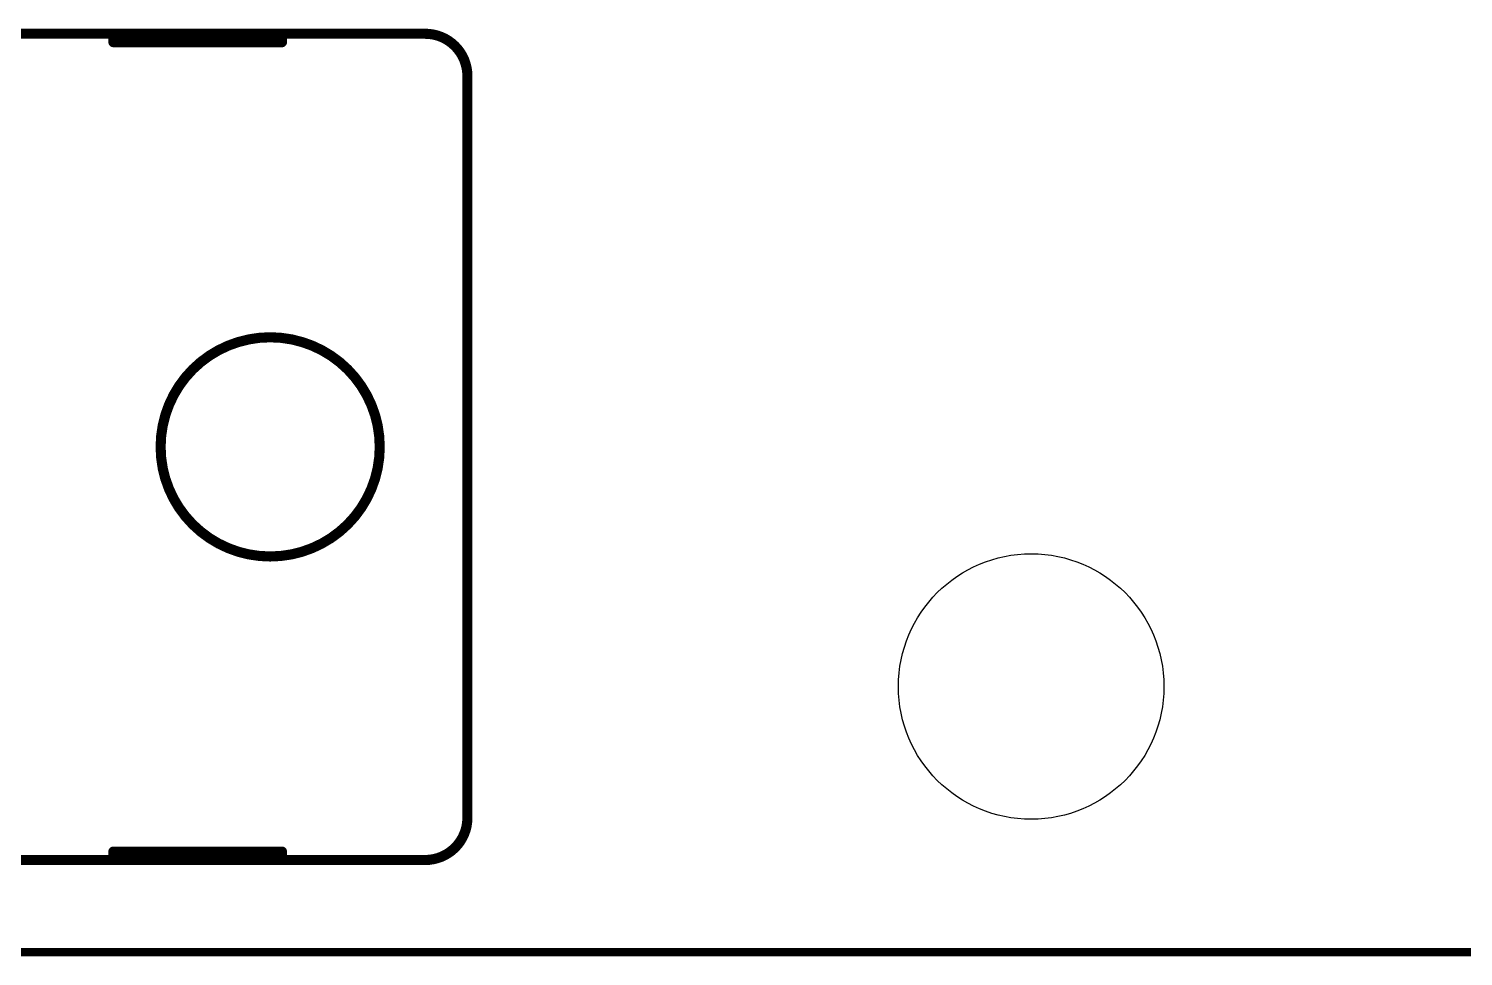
# Model space of a CAD drawing. Extents: x 0 to 158, y 0 to 111.
# Drawn here: x 88.89 to 110.51, y -0.06 to 13.91 of the extents above; entities that cross this region are included whole.
import ezdxf

# ---------------------------------------------------------------- set-up
doc = ezdxf.new("R2010")
doc.units = 0
doc.layers.add('20', color=53, linetype='CONTINUOUS')
doc.layers.add('21', color=53, linetype='CONTINUOUS')

msp = doc.modelspace()

# ---------------------------------------------------------------- linework, layer by layer
at = {"layer": '20', "const_width": 0.127}
msp.add_lwpolyline([(154, 0), (4, 0)], dxfattribs=at)
at = {"layer": '20'}
msp.add_circle((104, 4), 2, dxfattribs=at)
at = {"layer": '21', "const_width": 0.1524}
for points in [[(90.17, 13.833), (69.85, 13.833)], [(90.17, 13.833), (90.17, 13.706)], [(92.71, 13.833), (90.17, 13.833)], [(94.869, 13.833), (92.71, 13.833)], [(92.71, 13.706), (92.71, 13.833)], [(90.17, 13.706), (92.71, 13.706)], [(95.504, 13.198), (95.504, 2.022)], [(90.17, 1.387), (90.17, 1.514)], [(90.17, 1.514), (92.71, 1.514)], [(92.71, 1.514), (92.71, 1.387)], [(69.85, 1.387), (90.17, 1.387)], [(90.17, 1.387), (92.71, 1.387)], [(92.71, 1.387), (94.869, 1.387)]]:
    msp.add_lwpolyline(points, dxfattribs=at)
at = {"layer": '21'}
for points, const_width in [([(90.2081, 13.833, 1), (90.1319, 13.833)], 0.0762), ([(90.17, 13.8711, 1), (90.17, 13.7949)], 0.0762), ([(90.17, 13.7949, 1), (90.17, 13.8711)], 0.0762), ([(92.71, 13.8711, 1), (92.71, 13.7949)], 0.0762), ([(92.7481, 13.833, 1), (92.6719, 13.833)], 0.0762), ([(92.71, 13.7949, 1), (92.71, 13.8711)], 0.0762), ([(95.504, 13.198, 0.4142), (94.869, 13.833)], 0.1524), ([(94.869, 13.8711, 1), (94.869, 13.7949)], 0.0762), ([(94.869, 13.7949, 1), (94.869, 13.8711)], 0.0762), ([(90.17, 13.7441, 1), (90.17, 13.6679)], 0.0762), ([(90.1319, 13.706, 1), (90.2081, 13.706)], 0.0762), ([(92.6719, 13.706, 1), (92.7481, 13.706)], 0.0762), ([(92.71, 13.6679, 1), (92.71, 13.7441)], 0.0762), ([(95.5421, 13.198, 1), (95.4659, 13.198)], 0.0762), ([(95.4659, 13.198, 1), (95.5421, 13.198)], 0.0762), ([(92.5322, 5.959, 1), (92.5322, 9.261, 1), (92.5322, 5.959)], 0.1524), ([(94.869, 1.387, 0.4142), (95.504, 2.022)], 0.1524), ([(95.5421, 2.022, 1), (95.4659, 2.022)], 0.0762), ([(95.4659, 2.022, 1), (95.5421, 2.022)], 0.0762), ([(90.2081, 1.514, 1), (90.1319, 1.514)], 0.0762), ([(90.17, 1.5521, 1), (90.17, 1.4759)], 0.0762), ([(92.7481, 1.514, 1), (92.6719, 1.514)], 0.0762), ([(92.71, 1.4759, 1), (92.71, 1.5521)], 0.0762), ([(90.17, 1.4251, 1), (90.17, 1.3489)], 0.0762), ([(90.1319, 1.387, 1), (90.2081, 1.387)], 0.0762), ([(90.17, 1.3489, 1), (90.17, 1.4251)], 0.0762), ([(92.71, 1.4251, 1), (92.71, 1.3489)], 0.0762), ([(92.6719, 1.387, 1), (92.7481, 1.387)], 0.0762), ([(92.71, 1.3489, 1), (92.71, 1.4251)], 0.0762), ([(94.869, 1.4251, 1), (94.869, 1.3489)], 0.0762), ([(94.869, 1.3489, 1), (94.869, 1.4251)], 0.0762)]:
    msp.add_lwpolyline(points, format="xyb", dxfattribs=dict(at, const_width=const_width))

doc.saveas('drawing.dxf')
